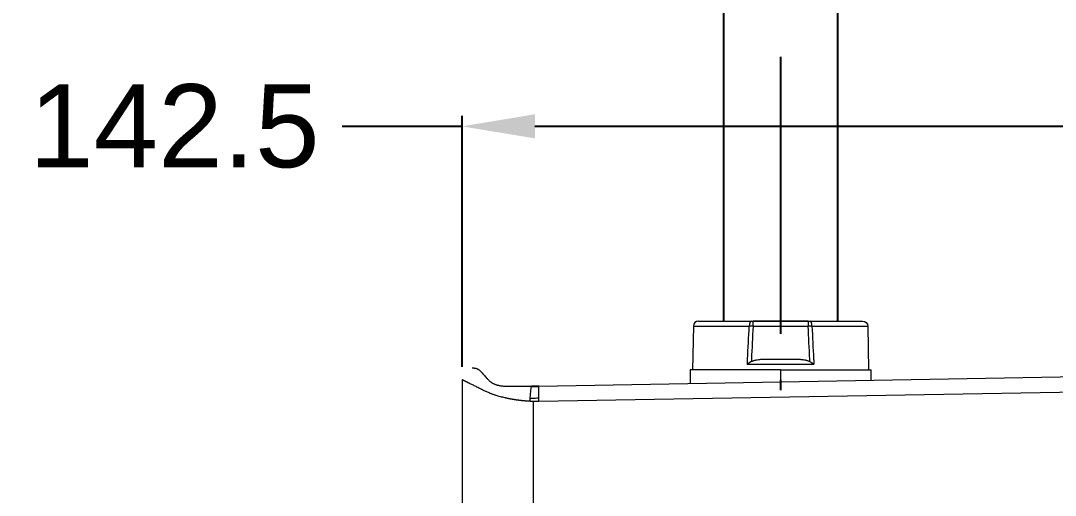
# Model space of a CAD drawing. Header units: millimetres. Extents: x 14183 to 14777, y -4239 to -3399.
# Drawn here: x 14624.86 to 14674.63, y -3917.29 to -3894.44 of the extents above; entities that cross this region are included whole.
import ezdxf

# ---------------------------------------------------------------- set-up
doc = ezdxf.new("R2010")
doc.units = ezdxf.units.MM
doc.header["$LTSCALE"] = 0.1
doc.linetypes.add('CENTER2', pattern=[28.575, 19.05, -3.175, 3.175, -3.175])
doc.linetypes.add('HIDDENX2', pattern=[19.05, 12.7, -6.35])
doc.layers.get('0').update_dxf_attribs({"lineweight": 15})
doc.layers.add('DIM', color=3, linetype='Continuous', lineweight=9)
doc.layers.add('HIDDEN', color=8, linetype='HIDDENX2')
doc.styles.add('ARIAL', font='arial.ttf')
doc.dimstyles.new('사본 ISO-25', dxfattribs={"dimtxt": 4, "dimasz": 3.5, "dimexe": 0.5, "dimexo": 0.625, "dimgap": 1.5, "dimtad": 1, "dimtih": 1, "dimtoh": 1, "dimdec": 1, "dimlfac": 4, "dimdsep": 46, "dimtxsty": 'ARIAL', "dimcen": 0, "dimclrd": 3, "dimclre": 3, "dimclrt": 3, "dimadec": 1, "dimazin": 0, "dimtfac": 1, "dimtdec": 1, "dimtmove": 0, "dimatfit": 3, "dimfxl": 1.25, "dimtfill": 1, "dimarcsym": 0})

# ---------------------------------------------------------------- blocks, each defined once
blk = doc.blocks.new('*D54')
at = {"layer": 'Defpoints', "color": 0, "transparency": 16777216}
for p in [(14681.716, -3899.527), (14646.094, -3911.733), (14681.716, -3912.231)]:
    blk.add_point(p, dxfattribs=at)
at = {"layer": 'DIM', "color": 3, "lineweight": -2, "transparency": 16777216}
for p, q in [((14646.094, -3911.108), (14646.094, -3899.027)), ((14681.716, -3911.606), (14681.716, -3899.027)), ((14646.094, -3899.527), (14640.325, -3899.527)), ((14678.216, -3899.527), (14649.594, -3899.527))]:
    blk.add_line(p, q, dxfattribs=at)
at = {"layer": 'DIM', "color": 3, "transparency": 16777216}
for points in [[(14649.594, -3898.944), (14649.594, -3900.11), (14646.094, -3899.527)], [(14678.216, -3898.944), (14678.216, -3900.11), (14681.716, -3899.527)]]:
    blk.add_solid(points, dxfattribs=at)
at = {"layer": 'DIM', "color": 3, "transparency": 16777216, "insert": (14632.249, -3899.527), "char_height": 4, "attachment_point": 5, "style": 'ARIAL', "bg_fill": 3, "box_fill_scale": 1.1, "bg_fill_color": 256, "bg_fill_true_color": 13158600, "bg_fill_transparency": 0}
blk.add_mtext('142.5', dxfattribs=at)

msp = doc.modelspace()

# ---------------------------------------------------------------- linework, layer by layer
at = {"linetype": 'Continuous', "lineweight": 25}
for p, q in [((14658.664, -3869.44), (14658.664, -3908.906)), ((14664.164, -3908.906), (14664.164, -3869.993))]:
    msp.add_line(p, q, dxfattribs=at)
at = {"linetype": 'Continuous', "lineweight": 18, "extrusion": (-1, -2.22045e-16, 0)}
for p, q in [((14657.468, -3908.906), (14659.998, -3908.906)), ((14662.741, -3908.906), (14660.088, -3908.906)), ((14662.831, -3908.906), (14665.36, -3908.906)), ((14657.218, -3909.151), (14657.181, -3911.256)), ((14665.61, -3909.151), (14665.647, -3911.256)), ((14660.942, -3910.731), (14661.886, -3910.731)), ((14649.789, -3912.031), (14681.716, -3911.473)), ((14649.789, -3912.031), (14681.716, -3911.473)), ((14657.064, -3911.256), (14657.064, -3911.904)), ((14661.414, -3911.256), (14657.064, -3911.256)), ((14661.414, -3911.256), (14665.764, -3911.256)), ((14665.764, -3911.752), (14665.764, -3911.256)), ((14646.094, -3911.734), (14646.094, -3937.369)), ((14646.094, -3911.734), (14646.094, -3937.369))]:
    msp.add_line(p, q, dxfattribs=at)
msp.add_line((14658.664, -3908.906), (14664.164, -3908.906))
at = {"linetype": 'Continuous', "lineweight": 13, "extrusion": (-1, -2.22045e-16, 0)}
for p, q in [((14660.088, -3909.156), (14660.088, -3908.906)), ((14662.741, -3908.906), (14662.741, -3909.156)), ((14657.218, -3909.151), (14659.908, -3909.151)), ((14660.088, -3909.156), (14662.741, -3909.156)), ((14662.92, -3909.151), (14665.61, -3909.151)), ((14659.812, -3910.976), (14661.414, -3910.976)), ((14661.414, -3910.976), (14663.017, -3910.976)), ((14661.414, -3911.256), (14661.414, -3911.828)), ((14681.716, -3912.223), (14649.789, -3912.781)), ((14681.716, -3912.223), (14649.789, -3912.781)), ((14649.533, -3937.412), (14649.533, -3912.778)), ((14649.533, -3937.412), (14649.533, -3912.778))]:
    msp.add_line(p, q, dxfattribs=at)
at = {"linetype": 'Continuous', "lineweight": 18}
msp.add_arc((14657.468, -3909.156), 0.25, 89.9992, 179, dxfattribs=at)
at = {"linetype": 'Continuous', "lineweight": 18, "extrusion": (0, 0, -1)}
msp.add_arc((-14665.36, -3909.156), 0.25, 89.9955, 179, dxfattribs=at)
at = {"linetype": 'Continuous', "lineweight": 18}
for centre, major_axis, start_param, end_param in [((14659.998, -3909.156), (0, 0.25), 6.283172, 7.836528), ((14662.831, -3909.156), (0, -0.25), 1.58825, 3.141671)]:
    msp.add_ellipse(centre, major_axis=major_axis, ratio=0.358943, start_param=start_param, end_param=end_param, dxfattribs=at)
for points, degree in [([(14659.998, -3908.906), (14660.007, -3908.906), (14660.027, -3908.906), (14660.057, -3908.906), (14660.077, -3908.906), (14660.088, -3908.906)], 3), ([(14646.094, -3911.733), (14646.094, -3911.734)], 1), ([(14646.11, -3911.741), (14646.105, -3911.739), (14646.097, -3911.735), (14646.094, -3911.734), (14646.094, -3911.734)], 3), ([(14646.11, -3911.741), (14646.105, -3911.739), (14646.097, -3911.735), (14646.094, -3911.734), (14646.094, -3911.734)], 3), ([(14649.365, -3912.77), (14649.368, -3912.722), (14649.37, -3912.673), (14649.373, -3912.625)], 3), ([(14649.365, -3912.77), (14649.368, -3912.722), (14649.37, -3912.673), (14649.373, -3912.625)], 3)]:
    msp.add_open_spline(points, degree=degree, dxfattribs=at)
for points, knots in [([(14662.741, -3908.906), (14662.751, -3908.906), (14662.771, -3908.906), (14662.801, -3908.906), (14662.821, -3908.906), (14662.831, -3908.906)], [0, 0, 0, 0, 0.333391, 0.666781, 1, 1, 1, 1]), ([(14659.812, -3910.976), (14659.816, -3910.894), (14659.847, -3910.286), (14659.879, -3909.678), (14659.908, -3909.151)], [0, 0, 0, 0, 0.134588, 1, 1, 1, 1]), ([(14662.92, -3909.151), (14662.949, -3909.678), (14662.981, -3910.286), (14663.012, -3910.894), (14663.017, -3910.976)], [0, 0, 0, 0, 0.865412, 1, 1, 1, 1]), ([(14660.007, -3910.853), (14660.005, -3910.854), (14660.001, -3910.856), (14659.996, -3910.859), (14659.99, -3910.863), (14659.985, -3910.866), (14659.98, -3910.869), (14659.975, -3910.871), (14659.971, -3910.874), (14659.966, -3910.877), (14659.962, -3910.88), (14659.958, -3910.882), (14659.954, -3910.885), (14659.95, -3910.887), (14659.946, -3910.889), (14659.943, -3910.892), (14659.94, -3910.894), (14659.937, -3910.896), (14659.934, -3910.897), (14659.931, -3910.899), (14659.928, -3910.901), (14659.926, -3910.903), (14659.923, -3910.904), (14659.921, -3910.905), (14659.919, -3910.907), (14659.918, -3910.908), (14659.916, -3910.909), (14659.914, -3910.91), (14659.913, -3910.911), (14659.912, -3910.912), (14659.909, -3910.914), (14659.904, -3910.917), (14659.897, -3910.921), (14659.89, -3910.926), (14659.883, -3910.93), (14659.876, -3910.935), (14659.868, -3910.939), (14659.861, -3910.944), (14659.854, -3910.949), (14659.847, -3910.953), (14659.84, -3910.958), (14659.833, -3910.962), (14659.826, -3910.967), (14659.819, -3910.972), (14659.814, -3910.975), (14659.812, -3910.976)], [0, 0, 0, 0, 0.028025, 0.055242, 0.081649, 0.107246, 0.132032, 0.156007, 0.179168, 0.201517, 0.223052, 0.243773, 0.263679, 0.282769, 0.301044, 0.318502, 0.335144, 0.350969, 0.365977, 0.380167, 0.393539, 0.406093, 0.417829, 0.428746, 0.438845, 0.448125, 0.456586, 0.464227, 0.47105, 0.477053, 0.482237, 0.518114, 0.554161, 0.590378, 0.626767, 0.663325, 0.700054, 0.736954, 0.774023, 0.811262, 0.848671, 0.88625, 0.923998, 0.961914, 1, 1, 1, 1]), ([(14660.007, -3910.853), (14660.016, -3910.848), (14660.025, -3910.843), (14660.043, -3910.835), (14660.052, -3910.831), (14660.079, -3910.819), (14660.098, -3910.813), (14660.136, -3910.8), (14660.155, -3910.795), (14660.184, -3910.788), (14660.194, -3910.785), (14660.213, -3910.781), (14660.223, -3910.779), (14660.272, -3910.769), (14660.311, -3910.763), (14660.389, -3910.752), (14660.428, -3910.748), (14660.507, -3910.742), (14660.547, -3910.739), (14660.625, -3910.735), (14660.665, -3910.734), (14660.744, -3910.732), (14660.783, -3910.732), (14660.863, -3910.731), (14660.902, -3910.731), (14660.942, -3910.731)], [0, 0, 0, 0, 0.03125, 0.03125, 0.0625, 0.0625, 0.125, 0.125, 0.1875, 0.1875, 0.21875, 0.21875, 0.25, 0.25, 0.375, 0.375, 0.5, 0.5, 0.625, 0.625, 0.75, 0.75, 0.875, 0.875, 1, 1, 1, 1]), ([(14661.886, -3910.731), (14661.926, -3910.731), (14661.966, -3910.731), (14662.045, -3910.732), (14662.084, -3910.732), (14662.164, -3910.734), (14662.203, -3910.736), (14662.282, -3910.739), (14662.322, -3910.742), (14662.381, -3910.747), (14662.401, -3910.749), (14662.44, -3910.753), (14662.46, -3910.755), (14662.519, -3910.763), (14662.558, -3910.769), (14662.616, -3910.781), (14662.635, -3910.785), (14662.673, -3910.795), (14662.692, -3910.8), (14662.73, -3910.813), (14662.749, -3910.819), (14662.786, -3910.835), (14662.804, -3910.843), (14662.821, -3910.853)], [0, 0, 0, 0, 0.125, 0.125, 0.25, 0.25, 0.375, 0.375, 0.5, 0.5, 0.5625, 0.5625, 0.625, 0.625, 0.75, 0.75, 0.8125, 0.8125, 0.875, 0.875, 0.9375, 0.9375, 1, 1, 1, 1]), ([(14662.821, -3910.853), (14662.823, -3910.854), (14662.826, -3910.856), (14662.831, -3910.859), (14662.837, -3910.862), (14662.843, -3910.866), (14662.85, -3910.87), (14662.857, -3910.874), (14662.865, -3910.879), (14662.873, -3910.884), (14662.882, -3910.889), (14662.891, -3910.895), (14662.901, -3910.901), (14662.911, -3910.907), (14662.924, -3910.916), (14662.941, -3910.926), (14662.959, -3910.938), (14662.975, -3910.948), (14662.988, -3910.957), (14663, -3910.964), (14663.009, -3910.971), (14663.014, -3910.975), (14663.017, -3910.976)], [0, 0, 0, 0, 0.023051, 0.048649, 0.0768, 0.10751, 0.140784, 0.176629, 0.215049, 0.256048, 0.299628, 0.34579, 0.394536, 0.445863, 0.499766, 0.603535, 0.696561, 0.778804, 0.850255, 0.910924, 0.960831, 1, 1, 1, 1]), ([(14646.576, -3911.159), (14646.576, -3911.159), (14646.576, -3911.159), (14646.576, -3911.159), (14646.576, -3911.159), (14646.577, -3911.159), (14646.577, -3911.159), (14646.578, -3911.159), (14646.578, -3911.159), (14646.579, -3911.159), (14646.58, -3911.159), (14646.58, -3911.159), (14646.581, -3911.159), (14646.582, -3911.159), (14646.583, -3911.159), (14646.584, -3911.159), (14646.585, -3911.159), (14646.586, -3911.159), (14646.587, -3911.159), (14646.588, -3911.159), (14646.589, -3911.159), (14646.591, -3911.159), (14646.592, -3911.159), (14646.594, -3911.159), (14646.595, -3911.159), (14646.596, -3911.159), (14646.598, -3911.159), (14646.6, -3911.159), (14646.601, -3911.159), (14646.603, -3911.159), (14646.604, -3911.159), (14646.605, -3911.159)], [0, 0, 0, 0, 0.03461, 0.069201, 0.103773, 0.138328, 0.172867, 0.207392, 0.241903, 0.276402, 0.31089, 0.345368, 0.379838, 0.4143, 0.448755, 0.483206, 0.517652, 0.552095, 0.586535, 0.620975, 0.655415, 0.689855, 0.724297, 0.758742, 0.793191, 0.827644, 0.862102, 0.896565, 0.931036, 0.965514, 1, 1, 1, 1]), ([(14646.576, -3911.159), (14646.576, -3911.159), (14646.576, -3911.159), (14646.576, -3911.159), (14646.576, -3911.159), (14646.577, -3911.159), (14646.577, -3911.159), (14646.578, -3911.159), (14646.578, -3911.159), (14646.579, -3911.159), (14646.58, -3911.159), (14646.58, -3911.159), (14646.581, -3911.159), (14646.582, -3911.159), (14646.583, -3911.159), (14646.584, -3911.159), (14646.585, -3911.159), (14646.586, -3911.159), (14646.587, -3911.159), (14646.588, -3911.159), (14646.589, -3911.159), (14646.591, -3911.159), (14646.592, -3911.159), (14646.594, -3911.159), (14646.595, -3911.159), (14646.596, -3911.159), (14646.598, -3911.159), (14646.6, -3911.159), (14646.601, -3911.159), (14646.603, -3911.159), (14646.604, -3911.159), (14646.605, -3911.159)], [0, 0, 0, 0, 0.03461, 0.069201, 0.103773, 0.138328, 0.172867, 0.207392, 0.241903, 0.276402, 0.31089, 0.345368, 0.379838, 0.4143, 0.448755, 0.483206, 0.517652, 0.552095, 0.586535, 0.620975, 0.655415, 0.689855, 0.724297, 0.758742, 0.793191, 0.827644, 0.862102, 0.896565, 0.931036, 0.965514, 1, 1, 1, 1]), ([(14646.605, -3911.159), (14646.605, -3911.159), (14646.607, -3911.159), (14646.609, -3911.159), (14646.611, -3911.159), (14646.613, -3911.16), (14646.615, -3911.16), (14646.617, -3911.16), (14646.62, -3911.16), (14646.622, -3911.16), (14646.625, -3911.16), (14646.627, -3911.16), (14646.629, -3911.16), (14646.632, -3911.16), (14646.635, -3911.16), (14646.637, -3911.161), (14646.64, -3911.161), (14646.643, -3911.161), (14646.645, -3911.161), (14646.648, -3911.161), (14646.651, -3911.162), (14646.654, -3911.162), (14646.657, -3911.162), (14646.66, -3911.162), (14646.663, -3911.162), (14646.666, -3911.163), (14646.669, -3911.163), (14646.672, -3911.163), (14646.675, -3911.164), (14646.678, -3911.164), (14646.681, -3911.164), (14646.685, -3911.165), (14646.688, -3911.165), (14646.691, -3911.166), (14646.695, -3911.166), (14646.698, -3911.167), (14646.701, -3911.167), (14646.705, -3911.168), (14646.708, -3911.168), (14646.712, -3911.169), (14646.715, -3911.169), (14646.719, -3911.17), (14646.722, -3911.171), (14646.726, -3911.171), (14646.73, -3911.172), (14646.733, -3911.173), (14646.737, -3911.174), (14646.74, -3911.174), (14646.744, -3911.175), (14646.748, -3911.176), (14646.752, -3911.177), (14646.755, -3911.178), (14646.759, -3911.179), (14646.763, -3911.18), (14646.772, -3911.183), (14646.788, -3911.188), (14646.811, -3911.196), (14646.834, -3911.207), (14646.858, -3911.22), (14646.884, -3911.236), (14646.914, -3911.257), (14646.938, -3911.278), (14646.961, -3911.299), (14646.981, -3911.319), (14647.002, -3911.341), (14647.021, -3911.362), (14647.034, -3911.377), (14647.048, -3911.393), (14647.062, -3911.409), (14647.076, -3911.425), (14647.09, -3911.442), (14647.104, -3911.459), (14647.118, -3911.476), (14647.149, -3911.512), (14647.197, -3911.569), (14647.258, -3911.637), (14647.317, -3911.698), (14647.372, -3911.751), (14647.435, -3911.804), (14647.505, -3911.857), (14647.573, -3911.899), (14647.631, -3911.929), (14647.673, -3911.948), (14647.709, -3911.962), (14647.741, -3911.973), (14647.784, -3911.986), (14647.839, -3911.999), (14647.908, -3912.012), (14647.989, -3912.023), (14648.086, -3912.032), (14648.171, -3912.037), (14648.234, -3912.039), (14648.272, -3912.041), (14648.312, -3912.042), (14648.352, -3912.043), (14648.39, -3912.044), (14648.428, -3912.044), (14648.465, -3912.045), (14648.501, -3912.045), (14648.536, -3912.045), (14648.57, -3912.046), (14648.604, -3912.046), (14648.637, -3912.046), (14648.68, -3912.046), (14648.733, -3912.045), (14648.796, -3912.045), (14648.858, -3912.045), (14648.907, -3912.044), (14648.944, -3912.044), (14648.968, -3912.044), (14648.993, -3912.043), (14649.018, -3912.043), (14649.042, -3912.043), (14649.067, -3912.042), (14649.092, -3912.042), (14649.116, -3912.042), (14649.141, -3912.041), (14649.166, -3912.041), (14649.191, -3912.041), (14649.215, -3912.04), (14649.24, -3912.04), (14649.265, -3912.039), (14649.29, -3912.039), (14649.314, -3912.039), (14649.339, -3912.038), (14649.363, -3912.038), (14649.388, -3912.038), (14649.412, -3912.037), (14649.428, -3912.037), (14649.436, -3912.037)], [0, 0, 0, 0, 0.002522, 0.005036, 0.007544, 0.010046, 0.012541, 0.015029, 0.017511, 0.019987, 0.022456, 0.024918, 0.027374, 0.029824, 0.032268, 0.034706, 0.037137, 0.039562, 0.041981, 0.044393, 0.0468, 0.0492, 0.051594, 0.053982, 0.056364, 0.05874, 0.06111, 0.063473, 0.065831, 0.068183, 0.070528, 0.072867, 0.075201, 0.077528, 0.079849, 0.082164, 0.084473, 0.086776, 0.089073, 0.091364, 0.093649, 0.095928, 0.0982, 0.100467, 0.102728, 0.104983, 0.107232, 0.109475, 0.111712, 0.113944, 0.116169, 0.118389, 0.120603, 0.122812, 0.125014, 0.137117, 0.149385, 0.161844, 0.174532, 0.187511, 0.201959, 0.218749, 0.225084, 0.23541, 0.249998, 0.256718, 0.263501, 0.270351, 0.277263, 0.284229, 0.291243, 0.298298, 0.305386, 0.312502, 0.342698, 0.375003, 0.396665, 0.420019, 0.445037, 0.471694, 0.499994, 0.518087, 0.531243, 0.542426, 0.552843, 0.562495, 0.5825, 0.603289, 0.624996, 0.653948, 0.687496, 0.696449, 0.706828, 0.718743, 0.728876, 0.739291, 0.749999, 0.759454, 0.768764, 0.777911, 0.786877, 0.795643, 0.804189, 0.812497, 0.828732, 0.844607, 0.860052, 0.874998, 0.881032, 0.887066, 0.893099, 0.89913, 0.905156, 0.911178, 0.917193, 0.923201, 0.929201, 0.935189, 0.941167, 0.947131, 0.953082, 0.959016, 0.964934, 0.970832, 0.976711, 0.982569, 0.988404, 0.994215, 1, 1, 1, 1]), ([(14646.605, -3911.159), (14646.605, -3911.159), (14646.607, -3911.159), (14646.609, -3911.159), (14646.611, -3911.159), (14646.613, -3911.16), (14646.615, -3911.16), (14646.617, -3911.16), (14646.62, -3911.16), (14646.622, -3911.16), (14646.625, -3911.16), (14646.627, -3911.16), (14646.629, -3911.16), (14646.632, -3911.16), (14646.635, -3911.16), (14646.637, -3911.161), (14646.64, -3911.161), (14646.643, -3911.161), (14646.645, -3911.161), (14646.648, -3911.161), (14646.651, -3911.162), (14646.654, -3911.162), (14646.657, -3911.162), (14646.66, -3911.162), (14646.663, -3911.162), (14646.666, -3911.163), (14646.669, -3911.163), (14646.672, -3911.163), (14646.675, -3911.164), (14646.678, -3911.164), (14646.681, -3911.164), (14646.685, -3911.165), (14646.688, -3911.165), (14646.691, -3911.166), (14646.695, -3911.166), (14646.698, -3911.167), (14646.701, -3911.167), (14646.705, -3911.168), (14646.708, -3911.168), (14646.712, -3911.169), (14646.715, -3911.169), (14646.719, -3911.17), (14646.722, -3911.171), (14646.726, -3911.171), (14646.73, -3911.172), (14646.733, -3911.173), (14646.737, -3911.174), (14646.74, -3911.174), (14646.744, -3911.175), (14646.748, -3911.176), (14646.752, -3911.177), (14646.755, -3911.178), (14646.759, -3911.179), (14646.763, -3911.18), (14646.772, -3911.183), (14646.788, -3911.188), (14646.811, -3911.196), (14646.834, -3911.207), (14646.858, -3911.22), (14646.884, -3911.236), (14646.914, -3911.257), (14646.938, -3911.278), (14646.961, -3911.299), (14646.981, -3911.319), (14647.002, -3911.341), (14647.021, -3911.362), (14647.034, -3911.377), (14647.048, -3911.393), (14647.062, -3911.409), (14647.076, -3911.425), (14647.09, -3911.442), (14647.104, -3911.459), (14647.118, -3911.476), (14647.149, -3911.512), (14647.197, -3911.569), (14647.258, -3911.637), (14647.317, -3911.698), (14647.372, -3911.751), (14647.435, -3911.804), (14647.505, -3911.857), (14647.573, -3911.899), (14647.631, -3911.929), (14647.673, -3911.948), (14647.709, -3911.962), (14647.741, -3911.973), (14647.784, -3911.986), (14647.839, -3911.999), (14647.908, -3912.012), (14647.989, -3912.023), (14648.086, -3912.032), (14648.171, -3912.037), (14648.234, -3912.039), (14648.272, -3912.041), (14648.312, -3912.042), (14648.352, -3912.043), (14648.39, -3912.044), (14648.428, -3912.044), (14648.465, -3912.045), (14648.501, -3912.045), (14648.536, -3912.045), (14648.57, -3912.046), (14648.604, -3912.046), (14648.637, -3912.046), (14648.68, -3912.046), (14648.733, -3912.045), (14648.796, -3912.045), (14648.858, -3912.045), (14648.907, -3912.044), (14648.944, -3912.044), (14648.968, -3912.044), (14648.993, -3912.043), (14649.018, -3912.043), (14649.042, -3912.043), (14649.067, -3912.042), (14649.092, -3912.042), (14649.116, -3912.042), (14649.141, -3912.041), (14649.166, -3912.041), (14649.191, -3912.041), (14649.215, -3912.04), (14649.24, -3912.04), (14649.265, -3912.039), (14649.29, -3912.039), (14649.314, -3912.039), (14649.339, -3912.038), (14649.363, -3912.038), (14649.388, -3912.038), (14649.412, -3912.037), (14649.428, -3912.037), (14649.436, -3912.037)], [0, 0, 0, 0, 0.002522, 0.005036, 0.007544, 0.010046, 0.012541, 0.015029, 0.017511, 0.019987, 0.022456, 0.024918, 0.027374, 0.029824, 0.032268, 0.034706, 0.037137, 0.039562, 0.041981, 0.044393, 0.0468, 0.0492, 0.051594, 0.053982, 0.056364, 0.05874, 0.06111, 0.063473, 0.065831, 0.068183, 0.070528, 0.072867, 0.075201, 0.077528, 0.079849, 0.082164, 0.084473, 0.086776, 0.089073, 0.091364, 0.093649, 0.095928, 0.0982, 0.100467, 0.102728, 0.104983, 0.107232, 0.109475, 0.111712, 0.113944, 0.116169, 0.118389, 0.120603, 0.122812, 0.125014, 0.137117, 0.149385, 0.161844, 0.174532, 0.187511, 0.201959, 0.218749, 0.225084, 0.23541, 0.249998, 0.256718, 0.263501, 0.270351, 0.277263, 0.284229, 0.291243, 0.298298, 0.305386, 0.312502, 0.342698, 0.375003, 0.396665, 0.420019, 0.445037, 0.471694, 0.499994, 0.518087, 0.531243, 0.542426, 0.552843, 0.562495, 0.5825, 0.603289, 0.624996, 0.653948, 0.687496, 0.696449, 0.706828, 0.718743, 0.728876, 0.739291, 0.749999, 0.759454, 0.768764, 0.777911, 0.786877, 0.795643, 0.804189, 0.812497, 0.828732, 0.844607, 0.860052, 0.874998, 0.881032, 0.887066, 0.893099, 0.89913, 0.905156, 0.911178, 0.917193, 0.923201, 0.929201, 0.935189, 0.941167, 0.947131, 0.953082, 0.959016, 0.964934, 0.970832, 0.976711, 0.982569, 0.988404, 0.994215, 1, 1, 1, 1]), ([(14649.789, -3912.031), (14649.76, -3912.031), (14649.716, -3912.032), (14649.657, -3912.033), (14649.598, -3912.034), (14649.525, -3912.035), (14649.466, -3912.036), (14649.436, -3912.037)], [0, 0, 0, 0, 0.25, 0.375, 0.5, 0.75, 1, 1, 1, 1]), ([(14649.789, -3912.031), (14649.76, -3912.031), (14649.716, -3912.032), (14649.657, -3912.033), (14649.598, -3912.034), (14649.525, -3912.035), (14649.466, -3912.036), (14649.436, -3912.037)], [0, 0, 0, 0, 0.25, 0.375, 0.5, 0.75, 1, 1, 1, 1])]:
    msp.add_open_spline(points, degree=3, knots=knots, dxfattribs=at)
at = {"linetype": 'Continuous', "lineweight": 13}
for points, degree in [([(14660.088, -3909.156), (14660.027, -3909.154), (14659.965, -3909.153), (14659.908, -3909.151)], 3), ([(14662.92, -3909.151), (14662.863, -3909.153), (14662.801, -3909.154), (14662.741, -3909.156)], 3), ([(14649.373, -3912.625), (14649.388, -3912.364), (14649.403, -3912.111), (14649.426, -3912.05)], 3), ([(14649.373, -3912.625), (14649.388, -3912.364), (14649.403, -3912.111), (14649.426, -3912.05)], 3), ([(14649.426, -3912.05), (14649.429, -3912.041), (14649.433, -3912.037), (14649.436, -3912.037)], 3), ([(14649.426, -3912.05), (14649.429, -3912.041), (14649.433, -3912.037), (14649.436, -3912.037)], 3), ([(14649.787, -3912.047), (14649.788, -3912.037), (14649.788, -3912.031), (14649.789, -3912.031)], 3), ([(14649.787, -3912.047), (14649.788, -3912.037), (14649.788, -3912.031), (14649.789, -3912.031)], 3), ([(14649.789, -3912.781), (14649.663, -3912.783), (14649.533, -3912.778)], 2), ([(14649.789, -3912.781), (14649.663, -3912.783), (14649.533, -3912.778)], 2), ([(14649.789, -3912.781), (14649.788, -3912.725), (14649.788, -3912.672), (14649.787, -3912.622)], 3), ([(14649.789, -3912.781), (14649.788, -3912.725), (14649.788, -3912.672), (14649.787, -3912.622)], 3)]:
    msp.add_open_spline(points, degree=degree, dxfattribs=at)
for points, knots in [([(14660.088, -3909.156), (14660.062, -3909.684), (14660.035, -3910.249), (14660.009, -3910.815), (14660.007, -3910.853)], [0, 0, 0, 0, 0.933056, 1, 1, 1, 1]), ([(14662.821, -3910.853), (14662.819, -3910.815), (14662.793, -3910.249), (14662.766, -3909.684), (14662.741, -3909.156)], [0, 0, 0, 0, 0.066944, 1, 1, 1, 1]), ([(14649.365, -3912.77), (14649.36, -3912.77), (14649.35, -3912.769), (14649.336, -3912.768), (14649.321, -3912.767), (14649.307, -3912.767), (14649.292, -3912.766), (14649.277, -3912.765), (14649.263, -3912.764), (14649.248, -3912.763), (14649.233, -3912.762), (14649.219, -3912.76), (14649.204, -3912.759), (14649.19, -3912.758), (14649.175, -3912.757), (14649.16, -3912.756), (14649.146, -3912.755), (14649.131, -3912.753), (14649.117, -3912.752), (14649.102, -3912.751), (14649.088, -3912.75), (14649.073, -3912.748), (14649.059, -3912.747), (14649.044, -3912.745), (14649.03, -3912.744), (14649.015, -3912.743), (14649.001, -3912.741), (14648.986, -3912.74), (14648.972, -3912.738), (14648.957, -3912.736), (14648.943, -3912.735), (14648.928, -3912.733), (14648.914, -3912.732), (14648.899, -3912.73), (14648.885, -3912.728), (14648.871, -3912.726), (14648.856, -3912.725), (14648.842, -3912.723), (14648.827, -3912.721), (14648.813, -3912.719), (14648.799, -3912.717), (14648.784, -3912.716), (14648.77, -3912.714), (14648.756, -3912.712), (14648.741, -3912.71), (14648.727, -3912.708), (14648.713, -3912.706), (14648.699, -3912.704), (14648.684, -3912.702), (14648.67, -3912.699), (14648.656, -3912.697), (14648.642, -3912.695), (14648.628, -3912.693), (14648.613, -3912.691), (14648.599, -3912.689), (14648.585, -3912.686), (14648.571, -3912.684), (14648.557, -3912.682), (14648.543, -3912.679), (14648.529, -3912.677), (14648.515, -3912.675), (14648.501, -3912.672), (14648.487, -3912.67), (14648.473, -3912.667), (14648.459, -3912.665), (14648.445, -3912.662), (14648.431, -3912.66), (14648.417, -3912.657), (14648.403, -3912.654), (14648.389, -3912.652), (14648.375, -3912.649), (14648.362, -3912.646), (14648.348, -3912.644), (14648.334, -3912.641), (14648.32, -3912.638), (14648.307, -3912.635), (14648.293, -3912.632), (14648.279, -3912.63), (14648.265, -3912.627), (14648.252, -3912.624), (14648.238, -3912.621), (14648.225, -3912.618), (14648.211, -3912.615), (14648.197, -3912.612), (14648.184, -3912.609), (14648.17, -3912.606), (14648.124, -3912.595), (14648.046, -3912.576), (14647.936, -3912.548), (14647.829, -3912.517), (14647.738, -3912.489), (14647.663, -3912.465), (14647.603, -3912.444), (14647.543, -3912.423), (14647.445, -3912.386), (14647.314, -3912.333), (14647.189, -3912.276), (14647.11, -3912.236), (14647.076, -3912.219), (14647.042, -3912.201), (14647.001, -3912.181), (14646.934, -3912.147), (14646.854, -3912.106), (14646.762, -3912.06), (14646.675, -3912.016), (14646.593, -3911.976), (14646.518, -3911.938), (14646.467, -3911.913), (14646.437, -3911.899), (14646.425, -3911.893), (14646.413, -3911.887), (14646.402, -3911.882), (14646.391, -3911.876), (14646.38, -3911.871), (14646.37, -3911.866), (14646.359, -3911.861), (14646.349, -3911.856), (14646.339, -3911.851), (14646.329, -3911.846), (14646.319, -3911.841), (14646.31, -3911.837), (14646.3, -3911.832), (14646.291, -3911.828), (14646.282, -3911.824), (14646.273, -3911.819), (14646.265, -3911.815), (14646.257, -3911.811), (14646.249, -3911.807), (14646.241, -3911.804), (14646.233, -3911.8), (14646.225, -3911.796), (14646.218, -3911.793), (14646.211, -3911.79), (14646.204, -3911.786), (14646.198, -3911.783), (14646.191, -3911.78), (14646.185, -3911.777), (14646.179, -3911.774), (14646.173, -3911.771), (14646.167, -3911.769), (14646.162, -3911.766), (14646.157, -3911.763), (14646.152, -3911.761), (14646.147, -3911.759), (14646.142, -3911.757), (14646.138, -3911.754), (14646.133, -3911.753), (14646.13, -3911.751), (14646.126, -3911.749), (14646.122, -3911.747), (14646.119, -3911.746), (14646.116, -3911.744), (14646.113, -3911.743), (14646.111, -3911.742), (14646.11, -3911.741)], [0, 0, 0, 0, 0.002907, 0.005814, 0.008721, 0.01163, 0.014539, 0.017448, 0.020358, 0.023269, 0.02618, 0.029092, 0.032005, 0.034918, 0.037832, 0.040747, 0.043662, 0.046578, 0.049495, 0.052413, 0.055331, 0.05825, 0.06117, 0.06409, 0.067011, 0.069934, 0.072856, 0.07578, 0.078704, 0.08163, 0.084556, 0.087483, 0.09041, 0.093339, 0.096269, 0.099199, 0.10213, 0.105062, 0.107995, 0.110929, 0.113864, 0.1168, 0.119737, 0.122674, 0.125613, 0.128553, 0.131493, 0.134435, 0.137378, 0.140321, 0.143266, 0.146211, 0.149158, 0.152106, 0.155055, 0.158004, 0.160955, 0.163907, 0.16686, 0.169815, 0.17277, 0.175726, 0.178684, 0.181642, 0.184602, 0.187563, 0.190525, 0.193489, 0.196453, 0.199419, 0.202386, 0.205354, 0.208323, 0.211294, 0.214265, 0.217239, 0.220213, 0.223188, 0.226165, 0.229143, 0.232123, 0.235103, 0.238085, 0.241069, 0.244053, 0.247039, 0.250027, 0.274787, 0.299703, 0.324781, 0.350025, 0.364892, 0.379848, 0.394892, 0.410026, 0.455063, 0.500019, 0.515642, 0.525124, 0.531268, 0.546598, 0.562519, 0.594258, 0.625015, 0.656633, 0.687997, 0.719117, 0.750006, 0.755513, 0.761015, 0.766513, 0.772007, 0.777497, 0.782984, 0.788466, 0.793944, 0.799419, 0.80489, 0.810358, 0.815822, 0.821282, 0.826739, 0.832193, 0.837644, 0.843091, 0.848535, 0.853976, 0.859415, 0.86485, 0.870283, 0.875712, 0.881139, 0.886564, 0.891986, 0.897405, 0.902822, 0.908237, 0.913649, 0.91906, 0.924468, 0.929874, 0.935278, 0.94068, 0.946081, 0.951479, 0.956876, 0.962272, 0.967665, 0.973058, 0.978449, 0.983838, 0.989227, 0.994614, 1, 1, 1, 1]), ([(14649.365, -3912.77), (14649.36, -3912.77), (14649.35, -3912.769), (14649.336, -3912.768), (14649.321, -3912.767), (14649.307, -3912.767), (14649.292, -3912.766), (14649.277, -3912.765), (14649.263, -3912.764), (14649.248, -3912.763), (14649.233, -3912.762), (14649.219, -3912.76), (14649.204, -3912.759), (14649.19, -3912.758), (14649.175, -3912.757), (14649.16, -3912.756), (14649.146, -3912.755), (14649.131, -3912.753), (14649.117, -3912.752), (14649.102, -3912.751), (14649.088, -3912.75), (14649.073, -3912.748), (14649.059, -3912.747), (14649.044, -3912.745), (14649.03, -3912.744), (14649.015, -3912.743), (14649.001, -3912.741), (14648.986, -3912.74), (14648.972, -3912.738), (14648.957, -3912.736), (14648.943, -3912.735), (14648.928, -3912.733), (14648.914, -3912.732), (14648.899, -3912.73), (14648.885, -3912.728), (14648.871, -3912.726), (14648.856, -3912.725), (14648.842, -3912.723), (14648.827, -3912.721), (14648.813, -3912.719), (14648.799, -3912.717), (14648.784, -3912.716), (14648.77, -3912.714), (14648.756, -3912.712), (14648.741, -3912.71), (14648.727, -3912.708), (14648.713, -3912.706), (14648.699, -3912.704), (14648.684, -3912.702), (14648.67, -3912.699), (14648.656, -3912.697), (14648.642, -3912.695), (14648.628, -3912.693), (14648.613, -3912.691), (14648.599, -3912.689), (14648.585, -3912.686), (14648.571, -3912.684), (14648.557, -3912.682), (14648.543, -3912.679), (14648.529, -3912.677), (14648.515, -3912.675), (14648.501, -3912.672), (14648.487, -3912.67), (14648.473, -3912.667), (14648.459, -3912.665), (14648.445, -3912.662), (14648.431, -3912.66), (14648.417, -3912.657), (14648.403, -3912.654), (14648.389, -3912.652), (14648.375, -3912.649), (14648.362, -3912.646), (14648.348, -3912.644), (14648.334, -3912.641), (14648.32, -3912.638), (14648.307, -3912.635), (14648.293, -3912.632), (14648.279, -3912.63), (14648.265, -3912.627), (14648.252, -3912.624), (14648.238, -3912.621), (14648.225, -3912.618), (14648.211, -3912.615), (14648.197, -3912.612), (14648.184, -3912.609), (14648.17, -3912.606), (14648.124, -3912.595), (14648.046, -3912.576), (14647.936, -3912.548), (14647.829, -3912.517), (14647.738, -3912.489), (14647.663, -3912.465), (14647.603, -3912.444), (14647.543, -3912.423), (14647.445, -3912.386), (14647.314, -3912.333), (14647.189, -3912.276), (14647.11, -3912.236), (14647.076, -3912.219), (14647.042, -3912.201), (14647.001, -3912.181), (14646.934, -3912.147), (14646.854, -3912.106), (14646.762, -3912.06), (14646.675, -3912.016), (14646.593, -3911.976), (14646.518, -3911.938), (14646.467, -3911.913), (14646.437, -3911.899), (14646.425, -3911.893), (14646.413, -3911.887), (14646.402, -3911.882), (14646.391, -3911.876), (14646.38, -3911.871), (14646.37, -3911.866), (14646.359, -3911.861), (14646.349, -3911.856), (14646.339, -3911.851), (14646.329, -3911.846), (14646.319, -3911.841), (14646.31, -3911.837), (14646.3, -3911.832), (14646.291, -3911.828), (14646.282, -3911.824), (14646.273, -3911.819), (14646.265, -3911.815), (14646.257, -3911.811), (14646.249, -3911.807), (14646.241, -3911.804), (14646.233, -3911.8), (14646.225, -3911.796), (14646.218, -3911.793), (14646.211, -3911.79), (14646.204, -3911.786), (14646.198, -3911.783), (14646.191, -3911.78), (14646.185, -3911.777), (14646.179, -3911.774), (14646.173, -3911.771), (14646.167, -3911.769), (14646.162, -3911.766), (14646.157, -3911.763), (14646.152, -3911.761), (14646.147, -3911.759), (14646.142, -3911.757), (14646.138, -3911.754), (14646.133, -3911.753), (14646.13, -3911.751), (14646.126, -3911.749), (14646.122, -3911.747), (14646.119, -3911.746), (14646.116, -3911.744), (14646.113, -3911.743), (14646.111, -3911.742), (14646.11, -3911.741)], [0, 0, 0, 0, 0.002907, 0.005814, 0.008721, 0.01163, 0.014539, 0.017448, 0.020358, 0.023269, 0.02618, 0.029092, 0.032005, 0.034918, 0.037832, 0.040747, 0.043662, 0.046578, 0.049495, 0.052413, 0.055331, 0.05825, 0.06117, 0.06409, 0.067011, 0.069934, 0.072856, 0.07578, 0.078704, 0.08163, 0.084556, 0.087483, 0.09041, 0.093339, 0.096269, 0.099199, 0.10213, 0.105062, 0.107995, 0.110929, 0.113864, 0.1168, 0.119737, 0.122674, 0.125613, 0.128553, 0.131493, 0.134435, 0.137378, 0.140321, 0.143266, 0.146211, 0.149158, 0.152106, 0.155055, 0.158004, 0.160955, 0.163907, 0.16686, 0.169815, 0.17277, 0.175726, 0.178684, 0.181642, 0.184602, 0.187563, 0.190525, 0.193489, 0.196453, 0.199419, 0.202386, 0.205354, 0.208323, 0.211294, 0.214265, 0.217239, 0.220213, 0.223188, 0.226165, 0.229143, 0.232123, 0.235103, 0.238085, 0.241069, 0.244053, 0.247039, 0.250027, 0.274787, 0.299703, 0.324781, 0.350025, 0.364892, 0.379848, 0.394892, 0.410026, 0.455063, 0.500019, 0.515642, 0.525124, 0.531268, 0.546598, 0.562519, 0.594258, 0.625015, 0.656633, 0.687997, 0.719117, 0.750006, 0.755513, 0.761015, 0.766513, 0.772007, 0.777497, 0.782984, 0.788466, 0.793944, 0.799419, 0.80489, 0.810358, 0.815822, 0.821282, 0.826739, 0.832193, 0.837644, 0.843091, 0.848535, 0.853976, 0.859415, 0.86485, 0.870283, 0.875712, 0.881139, 0.886564, 0.891986, 0.897405, 0.902822, 0.908237, 0.913649, 0.91906, 0.924468, 0.929874, 0.935278, 0.94068, 0.946081, 0.951479, 0.956876, 0.962272, 0.967665, 0.973058, 0.978449, 0.983838, 0.989227, 0.994614, 1, 1, 1, 1]), ([(14649.426, -3912.05), (14649.456, -3912.05), (14649.516, -3912.049), (14649.591, -3912.049), (14649.651, -3912.049), (14649.712, -3912.048), (14649.757, -3912.048), (14649.787, -3912.047)], [0, 0, 0, 0, 0.25, 0.5, 0.625, 0.75, 1, 1, 1, 1]), ([(14649.426, -3912.05), (14649.456, -3912.05), (14649.516, -3912.049), (14649.591, -3912.049), (14649.651, -3912.049), (14649.712, -3912.048), (14649.757, -3912.048), (14649.787, -3912.047)], [0, 0, 0, 0, 0.25, 0.5, 0.625, 0.75, 1, 1, 1, 1]), ([(14649.787, -3912.622), (14649.786, -3912.573), (14649.785, -3912.433), (14649.784, -3912.277), (14649.784, -3912.158), (14649.785, -3912.088), (14649.786, -3912.058), (14649.787, -3912.047)], [0, 0, 0, 0, 0.164882, 0.498929, 0.665953, 0.832976, 1, 1, 1, 1]), ([(14649.787, -3912.622), (14649.786, -3912.573), (14649.785, -3912.433), (14649.784, -3912.277), (14649.784, -3912.158), (14649.785, -3912.088), (14649.786, -3912.058), (14649.787, -3912.047)], [0, 0, 0, 0, 0.164882, 0.498929, 0.665953, 0.832976, 1, 1, 1, 1]), ([(14649.533, -3912.778), (14649.528, -3912.777), (14649.518, -3912.777), (14649.503, -3912.777), (14649.489, -3912.776), (14649.474, -3912.775), (14649.46, -3912.775), (14649.446, -3912.774), (14649.432, -3912.773), (14649.419, -3912.773), (14649.405, -3912.772), (14649.392, -3912.771), (14649.378, -3912.771), (14649.369, -3912.77), (14649.365, -3912.77)], [0, 0, 0, 0, 0.088281, 0.175661, 0.262141, 0.347722, 0.432403, 0.516185, 0.599067, 0.681051, 0.762136, 0.842322, 0.92161, 1, 1, 1, 1]), ([(14649.533, -3912.778), (14649.528, -3912.777), (14649.518, -3912.777), (14649.503, -3912.777), (14649.489, -3912.776), (14649.474, -3912.775), (14649.46, -3912.775), (14649.446, -3912.774), (14649.432, -3912.773), (14649.419, -3912.773), (14649.405, -3912.772), (14649.392, -3912.771), (14649.378, -3912.771), (14649.369, -3912.77), (14649.365, -3912.77)], [0, 0, 0, 0, 0.088281, 0.175661, 0.262141, 0.347722, 0.432403, 0.516185, 0.599067, 0.681051, 0.762136, 0.842322, 0.92161, 1, 1, 1, 1]), ([(14649.787, -3912.622), (14649.752, -3912.623), (14649.683, -3912.624), (14649.597, -3912.626), (14649.528, -3912.627), (14649.476, -3912.627), (14649.425, -3912.627), (14649.39, -3912.626), (14649.373, -3912.625)], [0, 0, 0, 0, 0.25, 0.5, 0.625, 0.75, 0.875, 1, 1, 1, 1]), ([(14649.787, -3912.622), (14649.752, -3912.623), (14649.683, -3912.624), (14649.597, -3912.626), (14649.528, -3912.627), (14649.476, -3912.627), (14649.425, -3912.627), (14649.39, -3912.626), (14649.373, -3912.625)], [0, 0, 0, 0, 0.25, 0.5, 0.625, 0.75, 0.875, 1, 1, 1, 1])]:
    msp.add_open_spline(points, degree=3, knots=knots, dxfattribs=at)
at = {"layer": 'HIDDEN', "color": 1, "linetype": 'CENTER2', "ltscale": 7}
msp.add_line((14661.414, -3636.147), (14661.414, -3912.231), dxfattribs=at)

# ---------------------------------------------------------------- next in the draw order: dimensions: what is measured, and where the dimension line sits
at = {"layer": 'DIM'}
dim = msp.add_linear_dim(base=(14681.716, -3899.527), p1=(14646.094, -3911.733), p2=(14681.716, -3912.231), dimstyle='사본 ISO-25', override={"dimtad": 0}, dxfattribs=at)
dim.commit()
dim.dimension.update_dxf_attribs({"geometry": '*D54', "text_midpoint": (14632.249, -3899.527), "dimtype": 160})

doc.saveas('drawing.dxf')
